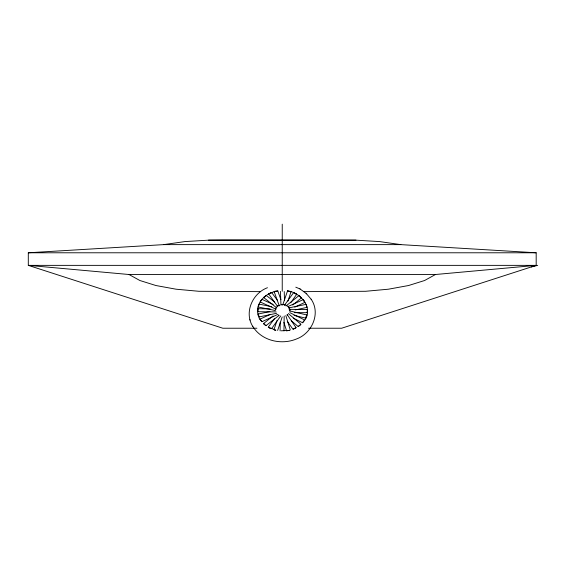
<?xml version="1.0" encoding="UTF-8"?>
<svg xmlns="http://www.w3.org/2000/svg" width="566" height="566" viewBox="0 0 566 566"><rect width="100%" height="100%" fill="white"/><g stroke="black" fill="none" stroke-linecap="round" stroke-linejoin="round"><path stroke-width="0.85" d="M280.106 330.891L280.234 322.195M283.962 330.884L284.174 316.012M294.242 312.637L307.112 312.68L307.331 309.835M307.416 311.194L307.423 310.67M269.925 311.583L258.301 314.003L258.556 315.644L259.186 316.91L276.732 313.267M295.226 309.927L306.822 307.409L306.362 304.975M258.329 306.779L258.393 306.164M258.301 314.003L258.337 314.731M306.822 307.409L306.793 306.623M257.785 309.949L258.075 308.725L270.088 308.866M306.652 315.708L306.22 317.08M306.68 315.651L306.758 314.972L305.605 318.113L294.037 315.382M258.421 306.008L259.285 304.14L271.793 306.73M307.267 312.17L307.112 312.68M304.621 319.974L289.82 312.637M257.445 309.779C258.351 300.546 266.303 293.365 275.111 291.547M275.189 310.232L276.399 307.239L277.715 306.015M260.219 301.968L276.109 309.227M282.675 305.145L287.57 290.797M287.981 301.091L290.959 291.858L287.422 290.811M273.972 329.681L277.064 320.476M277.63 330.473L282.201 316.946M258.506 305.668L259.285 304.14M260.247 301.919L260.417 301.508M258.075 308.725L257.962 311.71L276.095 311.923M304.529 320.123L302.555 322.74L293.259 318.156M260.367 301.593L260.572 301.183M291.525 320.943L298.155 326.554L300.985 324.29L288.327 313.557M304.282 320.639L302.555 322.74M260.516 301.296L262.129 299.435L273.187 304.48M306.022 317.462L305.76 317.887M305.166 319.818C312.934 307.133 300.695 292.82 287.783 290.846M260.685 301.006L262.129 299.435M284.408 305.357L293.669 292.565M290.698 302.838L296.669 294.32L293.478 292.53M274.595 302.003L266.374 295.502L263.671 297.539L276.767 307.897M268.298 327.169L269.614 327.976L268.298 327.169L274.369 318.708M271.546 328.705L280.736 315.927M296.096 327.7L293.273 329.136L296.096 327.686L287.224 314.668M300.688 324.665L298.155 326.554M264.188 296.945L266.374 295.502M277.821 306.758L268.624 293.832M286.021 305.93L299.011 295.565M292.728 305.032L301.416 297.907L298.848 295.494M263.905 323.95L263.593 323.547L273.045 315.955M266.07 325.577L279.137 315.34M289.332 330.275L290.287 329.936L285.809 315.51M268.433 293.98L271.722 292.608L277.439 300.369M268.765 293.747L271.722 292.608M267.456 287.719C252.429 293.28 243.826 312.644 252.924 326.716L252.726 326.249M277.665 306.043L279.307 305.138M256.9 328.23L222.82 328.23L28.3 265.362L28.3 252.783L163.645 244.625L400.834 244.625L536.179 252.783L536.179 265.362L435.466 274.51L424.585 280.517L408.539 285.526L388.425 289.198L365.615 291.285L304.084 291.639M279.3 305.881L274.128 291.575L277.807 290.959L280.892 299.647M288.186 306.461L303.235 299.598M294.752 307.147L304.876 302.371L303.107 299.492M261.082 320.681L260.183 319.054L270.364 314.363M262.016 321.672L277.764 314.434M274.177 291.561L274.835 291.327M308.456 328.23L341.659 328.23L536.179 265.362L28.3 265.362L129.013 274.51L435.466 274.51M274.956 291.257L277.807 290.959M287.295 321.382L292.955 329.228M531.361 266.919L537.7 265.362M288.448 307.982L306.05 304.374M163.645 244.625L185.025 241.569L208.5 240.168L222.82 240.041L355.979 240.168L379.446 241.569L400.834 244.625M281.125 304.628C285.123 303.878 290.188 306.51 290.033 311.024M281.231 330.813L287.804 330.459M253.25 327.134C262.129 340.831 281.146 345.048 295.891 339.218L296.244 339.069C311.795 333.622 321.035 313.486 311.13 299.202M286.53 330.77L288.957 330.431L286.53 330.77L283.906 322.33M208.5 240.168L355.979 240.168M28.3 252.783L536.179 252.783M260.395 291.639L198.864 291.285L176.047 289.198L155.933 285.526L139.894 280.517L129.013 274.51M289.106 309.319L307.274 309.581M280.969 305.35L280.439 291.334M275.847 330.247L274.234 329.794L275.642 330.24M258.301 307.013L275.069 310.479M289.311 310.833L306.758 314.958M271.326 328.598L270.244 328.294L270.718 328.414M295.785 287.181L300.129 289M268.829 327.367L274.765 329.759M266.176 325.698L265.751 325.408M294.292 292.82L296.669 294.32M290.436 291.589L290.959 291.858M265.397 325.195L263.593 323.547M265.334 325.202L264.096 324.162M306.079 293.259L311.47 299.619M299.881 288.83L306.708 293.839M299.548 295.947L301.416 297.907M303.383 299.768L304.876 302.371M261.492 321.212L261.924 321.637L261.251 320.887M260.976 320.597L260.459 319.755M305.944 304.204L306.461 305.258M259.193 316.903L258.372 314.958M260.438 319.698L260.183 319.054M249.91 319.592L250.137 320.13M258.853 317.335L259.773 319.521M306.489 305.329L306.737 306.256M257.87 311.35L257.778 310.677M307.267 309.531L307.338 309.885M257.516 310.55L257.926 315.156M284.245 291.525L284.479 300.228M282.236 224.171L282.236 291.285M287.21 314.88A19.746 1.422 -54.6 0 1 287.521 314.434M287.195 314.901A9.374 0.679 -54.6 0 1 287.478 314.477M278.571 314.908A21.494 2.915 40.6 0 1 278.797 315.085"/></g></svg>
